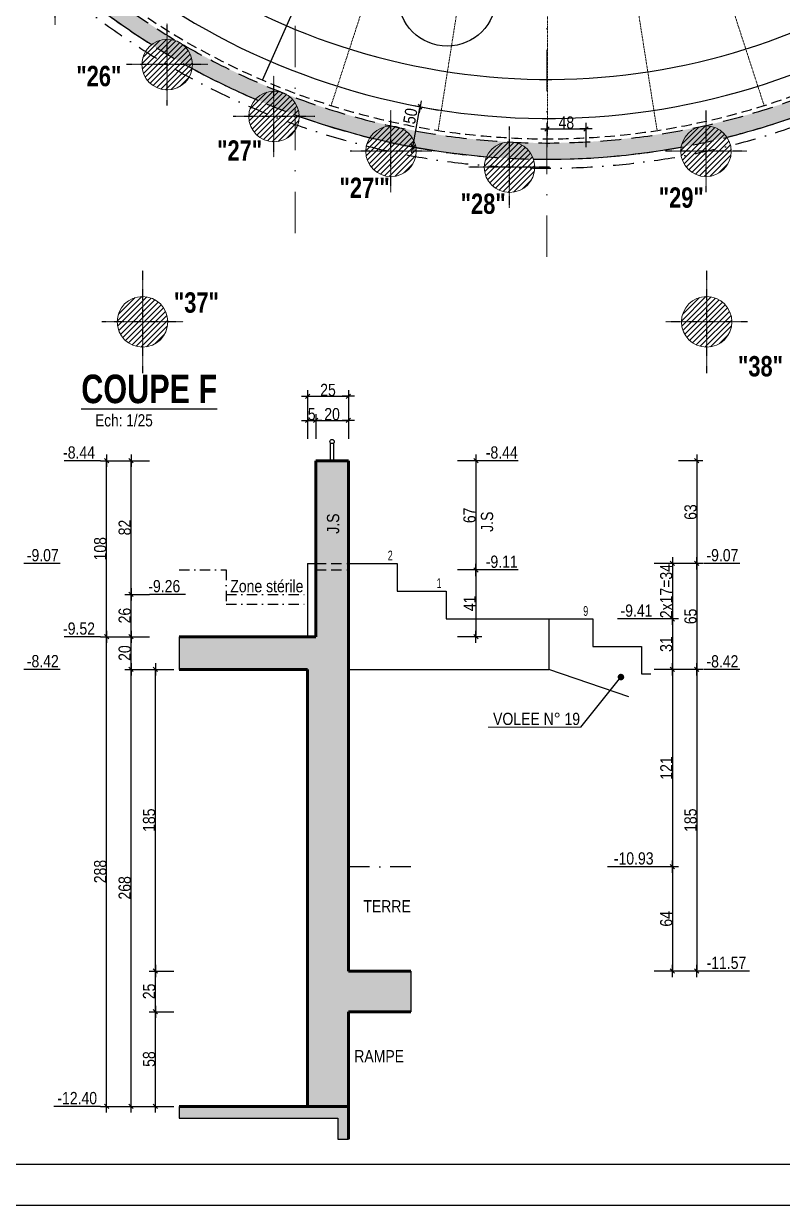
# Model space of a CAD drawing. Header units: millimetres. Extents: x 0 to 22237, y -21919 to -17719.
# Drawn here: x 15005 to 15936, y -21919 to -20469 of the extents above; entities that cross this region are included whole.
import ezdxf
from ezdxf.enums import TextEntityAlignment as Align

# ---------------------------------------------------------------- set-up
doc = ezdxf.new("R2010")
doc.units = ezdxf.units.MM
doc.linetypes.add('CACHEX2', pattern=[19.05, 12.7, -6.35])
doc.linetypes.add('TIRETPTX2', pattern=[50.8, 25.4, -12.7, 0, -12.7])
for name, color, linetype in [('01-Cad  2', 1, 'Continuous'), ('01_cote_gen', 4, 'Continuous'), ('01_linteaux', 2, 'Continuous'), ('01_murs_sup', 2, 'CACHEX2'), ('01_poch_BN', 9, 'Continuous'), ('01_poch_murs', 253, 'Continuous'), ('01_texte', 230, 'Continuous'), ('AA_COTES', 2, 'Continuous')]:
    doc.layers.add(name, color=color, linetype=linetype)
for name, color, linetype, lineweight in [('01_murs_coup', 5, 'Continuous', 60), ('01_PIEUX', 5, 'Continuous', 60), ('01_tram_axes', 2, 'TIRETPTX2', 9)]:
    doc.layers.add(name, color=color, linetype=linetype, lineweight=lineweight)
doc.styles.add('ARIAL NA', font='ARIALN.TTF')
doc.styles.add('Arial Narrow', font='ARIALN.TTF')
doc.styles.add('impact', font='impact.ttf')
doc.styles.add('MATTE_TXT', font='arial.ttf')
doc.styles.add('STYLE2', font='ARIALN.TTF')
doc.dimstyles.new('JB25', dxfattribs={"dimscale": 0.1, "dimtxt": 150, "dimasz": 15, "dimexe": 0.1, "dimexo": 0.1, "dimgap": 0.09, "dimtad": 1, "dimdec": 1, "dimlfac": 0.5, "dimdsep": 46, "dimtxsty": 'STYLE2', "dimblk1": 'BOND_G', "dimblk2": 'BOND_D', "dimsah": 1, "dimcen": 1.5, "dimdle": 0.01, "dimse1": 1, "dimse2": 1, "dimclrd": 4, "dimclre": 2, "dimclrt": 6, "dimazin": 2, "dimtfac": 2.333333, "dimtdec": 1, "dimtix": 1, "dimtmove": 2, "dimatfit": 3, "dimldrblk": 'BOND_G', "dimfxl": 1, "dimtolj": 1, "dimtzin": 0, "dimarcsym": 0})
doc.dimstyles.new('JB50', dxfattribs={"dimscale": 0.1, "dimtxt": 150, "dimasz": 15, "dimexe": 0.1, "dimexo": 0.1, "dimgap": 0.09, "dimtad": 1, "dimdec": 1, "dimdsep": 46, "dimtxsty": 'STYLE2', "dimblk1": 'BOND_G', "dimblk2": 'BOND_D', "dimsah": 1, "dimcen": 1.5, "dimdle": 0.01, "dimse1": 1, "dimse2": 1, "dimclrd": 4, "dimclre": 2, "dimclrt": 6, "dimazin": 2, "dimtfac": 2.333333, "dimtdec": 1, "dimtix": 1, "dimtmove": 2, "dimatfit": 3, "dimldrblk": 'BOND_G', "dimfxl": 1, "dimtolj": 1, "dimtzin": 0, "dimarcsym": 0})

# ---------------------------------------------------------------- blocks, each defined once
blk = doc.blocks.new('BOND_G')
at = {"layer": 'AA_COTES', "color": 0}
for p, q in [((0, -5), (0, 15)), ((5, 0), (-5, 0)), ((1.77, 1.77), (-1.77, -1.77))]:
    blk.add_line(p, q, dxfattribs=at)
blk = doc.blocks.new('BOND_D')
at = {"layer": 'AA_COTES', "color": 0}
for p, q in [((5, 0), (-5, 0)), ((-1.77, -1.77), (1.77, 1.77)), ((0, 5), (0, -15))]:
    blk.add_line(p, q, dxfattribs=at)
blk = doc.blocks.new('*D1934')
at = {"layer": '01_cote_gen', "color": 4, "lineweight": -2, "ltscale": 3, "transparency": 16777216}
blk.add_line((15483.1, -20619), (15491.5, -20572.8), dxfattribs=at)
at = {"layer": 'Defpoints', "color": 0, "ltscale": 3, "transparency": 16777216}
for p in [(15491.7, -20571.3), (15494.5, -20571.8), (15485.6, -20621)]:
    blk.add_point(p, dxfattribs=at)
at = {"layer": '01_cote_gen', "color": 4, "lineweight": -2, "ltscale": 3, "transparency": 16777216, "xscale": 1.5, "yscale": 1.5, "zscale": 1.5}
for name, p, rotation in [('BOND_D', (15491.7, -20571.3), 79.7154607917483), ('BOND_G', (15482.8, -20620.5), 259.7154607917483)]:
    blk.add_blockref(name, p, dxfattribs=dict(at, rotation=rotation))
at = {"layer": '01_cote_gen', "color": 6, "ltscale": 3, "transparency": 16777216, "insert": (15479.7, -20582.7), "char_height": 15, "attachment_point": 5, "rotation": 79.7155, "style": 'STYLE2'}
blk.add_mtext('\\A1;50', dxfattribs=at)
blk = doc.blocks.new('*D1940')
at = {"layer": '01_cote_gen', "color": 4, "lineweight": -2, "ltscale": 3, "transparency": 16777216}
blk.add_line((15648.8, -20598.5), (15693.7, -20598.5), dxfattribs=at)
at = {"layer": 'Defpoints', "color": 0, "ltscale": 3, "transparency": 16777216}
for p in [(15647.3, -20593.3), (15695.2, -20586), (15695.2, -20598.5)]:
    blk.add_point(p, dxfattribs=at)
at = {"layer": '01_cote_gen', "color": 4, "lineweight": -2, "ltscale": 3, "transparency": 16777216, "xscale": 1.5, "yscale": 1.5, "zscale": 1.5, "rotation": 180}
blk.add_blockref('BOND_G', (15647.3, -20598.5), dxfattribs=at)
at = {"layer": '01_cote_gen', "color": 4, "lineweight": -2, "ltscale": 3, "transparency": 16777216, "xscale": 1.5, "yscale": 1.5, "zscale": 1.5}
blk.add_blockref('BOND_D', (15695.2, -20598.5), dxfattribs=at)
at = {"layer": '01_cote_gen', "color": 6, "ltscale": 3, "transparency": 16777216, "insert": (15671.2, -20590.8), "char_height": 15, "attachment_point": 5, "style": 'STYLE2'}
blk.add_mtext('\\A1;48', dxfattribs=at)
blk = doc.blocks.new('*D2959')
at = {"layer": '01_cote_gen', "color": 4, "lineweight": -2, "transparency": 16777216}
blk.add_line((15136.8, -21796), (15136.8, -21263), dxfattribs=at)
at = {"layer": 'Defpoints', "color": 0, "transparency": 16777216}
for p in [(15136.8, -21261.5), (15170.2, -21261.5), (15170.2, -21797.5)]:
    blk.add_point(p, dxfattribs=at)
at = {"layer": '01_cote_gen', "color": 4, "lineweight": -2, "transparency": 16777216, "xscale": 1.5, "yscale": 1.5, "zscale": 1.5}
for name, p, rotation in [('BOND_D', (15136.8, -21261.5), 90), ('BOND_G', (15136.8, -21797.5), 270)]:
    blk.add_blockref(name, p, dxfattribs=dict(at, rotation=rotation))
at = {"layer": '01_cote_gen', "color": 6, "transparency": 16777216, "insert": (15129.1, -21529.5), "char_height": 15, "attachment_point": 5, "rotation": 90, "style": 'STYLE2'}
blk.add_mtext('\\A1;268', dxfattribs=at)
blk = doc.blocks.new('*D2960')
at = {"layer": '01_cote_gen', "color": 4, "lineweight": -2, "transparency": 16777216}
blk.add_line((15136.8, -21260), (15136.8, -21223), dxfattribs=at)
at = {"layer": 'Defpoints', "color": 0, "transparency": 16777216}
for p in [(15136.8, -21221.5), (15216.7, -21221.5), (15216.7, -21261.5)]:
    blk.add_point(p, dxfattribs=at)
at = {"layer": '01_cote_gen', "color": 4, "lineweight": -2, "transparency": 16777216, "xscale": 1.5, "yscale": 1.5, "zscale": 1.5}
for name, p, rotation in [('BOND_D', (15136.8, -21221.5), 90), ('BOND_G', (15136.8, -21261.5), 270)]:
    blk.add_blockref(name, p, dxfattribs=dict(at, rotation=rotation))
at = {"layer": '01_cote_gen', "color": 6, "transparency": 16777216, "insert": (15129.1, -21241.5), "char_height": 15, "attachment_point": 5, "rotation": 90, "style": 'STYLE2'}
blk.add_mtext('\\A1;20', dxfattribs=at)
blk = doc.blocks.new('*D2961')
at = {"layer": '01_cote_gen', "color": 4, "lineweight": -2, "transparency": 16777216}
blk.add_line((15106.7, -21796), (15106.7, -21223), dxfattribs=at)
at = {"layer": 'Defpoints', "color": 0, "transparency": 16777216}
for p in [(15106.7, -21221.5), (15159.3, -21221.5), (15159.3, -21797.5)]:
    blk.add_point(p, dxfattribs=at)
at = {"layer": '01_cote_gen', "color": 4, "lineweight": -2, "transparency": 16777216, "xscale": 1.5, "yscale": 1.5, "zscale": 1.5}
for name, p, rotation in [('BOND_D', (15106.7, -21221.5), 90), ('BOND_G', (15106.7, -21797.5), 270)]:
    blk.add_blockref(name, p, dxfattribs=dict(at, rotation=rotation))
at = {"layer": '01_cote_gen', "color": 6, "transparency": 16777216, "insert": (15099, -21509.5), "char_height": 15, "attachment_point": 5, "rotation": 90, "style": 'STYLE2'}
blk.add_mtext('\\A1;288', dxfattribs=at)
blk = doc.blocks.new('*D2962')
at = {"layer": '01_cote_gen', "color": 4, "lineweight": -2, "transparency": 16777216}
blk.add_line((15355.1, -20926.5), (15402.1, -20926.5), dxfattribs=at)
at = {"layer": 'Defpoints', "color": 0, "transparency": 16777216}
for p in [(15403.6, -20926.5), (15353.6, -20965.6), (15403.6, -20965.6)]:
    blk.add_point(p, dxfattribs=at)
at = {"layer": '01_cote_gen', "color": 4, "lineweight": -2, "transparency": 16777216, "xscale": 1.5, "yscale": 1.5, "zscale": 1.5, "rotation": 180}
blk.add_blockref('BOND_G', (15353.6, -20926.5), dxfattribs=at)
at = {"layer": '01_cote_gen', "color": 4, "lineweight": -2, "transparency": 16777216, "xscale": 1.5, "yscale": 1.5, "zscale": 1.5}
blk.add_blockref('BOND_D', (15403.6, -20926.5), dxfattribs=at)
at = {"layer": '01_cote_gen', "color": 6, "transparency": 16777216, "insert": (15378.6, -20918.8), "char_height": 15, "attachment_point": 5, "style": 'STYLE2'}
blk.add_mtext('\\A1;25', dxfattribs=at)
blk = doc.blocks.new('*D2969')
at = {"layer": '01_cote_gen', "color": 4, "lineweight": -2, "transparency": 16777216}
blk.add_line((15166.7, -21796), (15166.7, -21683), dxfattribs=at)
at = {"layer": 'Defpoints', "color": 0, "transparency": 16777216}
for p in [(15166.7, -21681.5), (15403.6, -21681.5), (15159.3, -21797.5)]:
    blk.add_point(p, dxfattribs=at)
at = {"layer": '01_cote_gen', "color": 4, "lineweight": -2, "transparency": 16777216, "xscale": 1.5, "yscale": 1.5, "zscale": 1.5}
for name, p, rotation in [('BOND_D', (15166.7, -21681.5), 90), ('BOND_G', (15166.7, -21797.5), 270)]:
    blk.add_blockref(name, p, dxfattribs=dict(at, rotation=rotation))
at = {"layer": '01_cote_gen', "color": 6, "transparency": 16777216, "insert": (15159, -21739.5), "char_height": 15, "attachment_point": 5, "rotation": 90, "style": 'STYLE2'}
blk.add_mtext('\\A1;58', dxfattribs=at)
blk = doc.blocks.new('*D2963')
at = {"layer": '01_cote_gen', "color": 4, "lineweight": -2, "transparency": 16777216}
blk.add_line((15166.7, -21630), (15166.7, -21263), dxfattribs=at)
at = {"layer": 'Defpoints', "color": 0, "transparency": 16777216}
for p in [(15159.3, -21261.5), (15166.7, -21261.5), (15189.2, -21631.5)]:
    blk.add_point(p, dxfattribs=at)
at = {"layer": '01_cote_gen', "color": 4, "lineweight": -2, "transparency": 16777216, "xscale": 1.5, "yscale": 1.5, "zscale": 1.5}
for name, p, rotation in [('BOND_D', (15166.7, -21261.5), 90), ('BOND_G', (15166.7, -21631.5), 270)]:
    blk.add_blockref(name, p, dxfattribs=dict(at, rotation=rotation))
at = {"layer": '01_cote_gen', "color": 6, "transparency": 16777216, "insert": (15159, -21446.5), "char_height": 15, "attachment_point": 5, "rotation": 90, "style": 'STYLE2'}
blk.add_mtext('\\A1;185', dxfattribs=at)
blk = doc.blocks.new('*D2964')
at = {"layer": '01_cote_gen', "color": 4, "lineweight": -2, "transparency": 16777216}
blk.add_line((15166.7, -21680), (15166.7, -21633), dxfattribs=at)
at = {"layer": 'Defpoints', "color": 0, "transparency": 16777216}
for p in [(15166.7, -21631.5), (15189.2, -21631.5), (15189.2, -21681.5)]:
    blk.add_point(p, dxfattribs=at)
at = {"layer": '01_cote_gen', "color": 4, "lineweight": -2, "transparency": 16777216, "xscale": 1.5, "yscale": 1.5, "zscale": 1.5}
for name, p, rotation in [('BOND_D', (15166.7, -21631.5), 90), ('BOND_G', (15166.7, -21681.5), 270)]:
    blk.add_blockref(name, p, dxfattribs=dict(at, rotation=rotation))
at = {"layer": '01_cote_gen', "color": 6, "transparency": 16777216, "insert": (15159, -21656.5), "char_height": 15, "attachment_point": 5, "rotation": 90, "style": 'STYLE2'}
blk.add_mtext('\\A1;25', dxfattribs=at)
blk = doc.blocks.new('*D2968')
at = {"layer": '01_cote_gen', "color": 4, "lineweight": -2, "transparency": 16777216}
blk.add_line((15136.8, -21220), (15136.8, -21171), dxfattribs=at)
at = {"layer": 'Defpoints', "color": 0, "transparency": 16777216}
for p in [(15136.8, -21169.5), (15327.5, -21169.5), (15327.5, -21221.5)]:
    blk.add_point(p, dxfattribs=at)
at = {"layer": '01_cote_gen', "color": 4, "lineweight": -2, "transparency": 16777216, "xscale": 1.5, "yscale": 1.5, "zscale": 1.5}
for name, p, rotation in [('BOND_D', (15136.8, -21169.5), 90), ('BOND_G', (15136.8, -21221.5), 270)]:
    blk.add_blockref(name, p, dxfattribs=dict(at, rotation=rotation))
at = {"layer": '01_cote_gen', "color": 6, "transparency": 16777216, "insert": (15129.1, -21195.5), "char_height": 15, "attachment_point": 5, "rotation": 90, "style": 'STYLE2'}
blk.add_mtext('\\A1;26', dxfattribs=at)
blk = doc.blocks.new('*D2965')
at = {"layer": '01_cote_gen', "color": 4, "lineweight": -2, "transparency": 16777216}
blk.add_line((15801.5, -21133), (15801.5, -21198), dxfattribs=at)
at = {"layer": 'Defpoints', "color": 0, "transparency": 16777216}
for p in [(15462.6, -21131.5), (15567.3, -21199.5), (15801.5, -21199.5)]:
    blk.add_point(p, dxfattribs=at)
at = {"layer": '01_cote_gen', "color": 4, "lineweight": -2, "transparency": 16777216, "xscale": 1.5, "yscale": 1.5, "zscale": 1.5}
for name, p, rotation in [('BOND_G', (15801.5, -21131.5), 90), ('BOND_D', (15801.5, -21199.5), 270)]:
    blk.add_blockref(name, p, dxfattribs=dict(at, rotation=rotation))
at = {"layer": '01_cote_gen', "color": 6, "transparency": 16777216, "insert": (15793.9, -21165.5), "char_height": 15, "attachment_point": 5, "rotation": 90, "style": 'STYLE2'}
blk.add_mtext('\\A1;2x17=34', dxfattribs=at)
blk = doc.blocks.new('*D2966')
at = {"layer": '01_cote_gen', "color": 4, "lineweight": -2, "transparency": 16777216}
blk.add_line((15801.5, -21201), (15801.5, -21260), dxfattribs=at)
at = {"layer": 'Defpoints', "color": 0, "transparency": 16777216}
for p in [(15779, -21199.5), (15612.6, -21261.5), (15801.5, -21261.5)]:
    blk.add_point(p, dxfattribs=at)
at = {"layer": '01_cote_gen', "color": 4, "lineweight": -2, "transparency": 16777216, "xscale": 1.5, "yscale": 1.5, "zscale": 1.5}
for name, p, rotation in [('BOND_G', (15801.5, -21199.5), 90), ('BOND_D', (15801.5, -21261.5), 270)]:
    blk.add_blockref(name, p, dxfattribs=dict(at, rotation=rotation))
at = {"layer": '01_cote_gen', "color": 6, "transparency": 16777216, "insert": (15793.9, -21230.5), "char_height": 15, "attachment_point": 5, "rotation": 90, "style": 'STYLE2'}
blk.add_mtext('\\A1;31', dxfattribs=at)
blk = doc.blocks.new('*D2967')
at = {"layer": '01_cote_gen', "color": 4, "lineweight": -2, "transparency": 16777216}
blk.add_line((15831.3, -21133), (15831.3, -21260), dxfattribs=at)
at = {"layer": 'Defpoints', "color": 0, "transparency": 16777216}
for p in [(15809, -21131.5), (15809, -21261.5), (15831.3, -21261.5)]:
    blk.add_point(p, dxfattribs=at)
at = {"layer": '01_cote_gen', "color": 4, "lineweight": -2, "transparency": 16777216, "xscale": 1.5, "yscale": 1.5, "zscale": 1.5}
for name, p, rotation in [('BOND_G', (15831.3, -21131.5), 90), ('BOND_D', (15831.3, -21261.5), 270)]:
    blk.add_blockref(name, p, dxfattribs=dict(at, rotation=rotation))
at = {"layer": '01_cote_gen', "color": 6, "transparency": 16777216, "insert": (15823.7, -21196.5), "char_height": 15, "attachment_point": 5, "rotation": 90, "style": 'STYLE2'}
blk.add_mtext('\\A1;65', dxfattribs=at)
blk = doc.blocks.new('*D2970')
at = {"layer": '01_cote_gen', "color": 4, "lineweight": -2, "transparency": 16777216}
blk.add_line((15801.5, -21263), (15801.5, -21502), dxfattribs=at)
at = {"layer": 'Defpoints', "color": 0, "transparency": 16777216}
for p in [(15510.7, -21261.5), (15462.6, -21503.5), (15801.5, -21503.5)]:
    blk.add_point(p, dxfattribs=at)
at = {"layer": '01_cote_gen', "color": 4, "lineweight": -2, "transparency": 16777216, "xscale": 1.5, "yscale": 1.5, "zscale": 1.5}
for name, p, rotation in [('BOND_G', (15801.5, -21261.5), 90), ('BOND_D', (15801.5, -21503.5), 270)]:
    blk.add_blockref(name, p, dxfattribs=dict(at, rotation=rotation))
at = {"layer": '01_cote_gen', "color": 6, "transparency": 16777216, "insert": (15794, -21382.5), "char_height": 15, "attachment_point": 5, "rotation": 90, "style": 'STYLE2'}
blk.add_mtext('\\A1;121', dxfattribs=at)
blk = doc.blocks.new('*D2971')
at = {"layer": '01_cote_gen', "color": 4, "lineweight": -2, "transparency": 16777216}
blk.add_line((15801.5, -21505), (15801.5, -21630), dxfattribs=at)
at = {"layer": 'Defpoints', "color": 0, "transparency": 16777216}
for p in [(15456.6, -21503.5), (15456.6, -21631.5), (15801.5, -21631.5)]:
    blk.add_point(p, dxfattribs=at)
at = {"layer": '01_cote_gen', "color": 4, "lineweight": -2, "transparency": 16777216, "xscale": 1.5, "yscale": 1.5, "zscale": 1.5}
for name, p, rotation in [('BOND_G', (15801.5, -21503.5), 90), ('BOND_D', (15801.5, -21631.5), 270)]:
    blk.add_blockref(name, p, dxfattribs=dict(at, rotation=rotation))
at = {"layer": '01_cote_gen', "color": 6, "transparency": 16777216, "insert": (15793.9, -21567.5), "char_height": 15, "attachment_point": 5, "rotation": 90, "style": 'STYLE2'}
blk.add_mtext('\\A1;64', dxfattribs=at)
blk = doc.blocks.new('*D2972')
at = {"layer": '01_cote_gen', "color": 4, "lineweight": -2, "transparency": 16777216}
blk.add_line((15831.3, -21263), (15831.3, -21630), dxfattribs=at)
at = {"layer": 'Defpoints', "color": 0, "transparency": 16777216}
for p in [(15809, -21261.5), (15809, -21631.5), (15831.3, -21631.5)]:
    blk.add_point(p, dxfattribs=at)
at = {"layer": '01_cote_gen', "color": 4, "lineweight": -2, "transparency": 16777216, "xscale": 1.5, "yscale": 1.5, "zscale": 1.5}
for name, p, rotation in [('BOND_G', (15831.3, -21261.5), 90), ('BOND_D', (15831.3, -21631.5), 270)]:
    blk.add_blockref(name, p, dxfattribs=dict(at, rotation=rotation))
at = {"layer": '01_cote_gen', "color": 6, "transparency": 16777216, "insert": (15823.7, -21446.5), "char_height": 15, "attachment_point": 5, "rotation": 90, "style": 'STYLE2'}
blk.add_mtext('\\A1;185', dxfattribs=at)
blk = doc.blocks.new('*D2973')
at = {"layer": '01_cote_gen', "color": 4, "lineweight": -2, "transparency": 16777216}
blk.add_line((15355.1, -20956.1), (15362.1, -20956.1), dxfattribs=at)
at = {"layer": 'Defpoints', "color": 0, "transparency": 16777216}
for p in [(15363.6, -20956.1), (15353.6, -20978.6), (15363.6, -20978.6)]:
    blk.add_point(p, dxfattribs=at)
at = {"layer": '01_cote_gen', "color": 4, "lineweight": -2, "transparency": 16777216, "xscale": 1.5, "yscale": 1.5, "zscale": 1.5, "rotation": 180}
blk.add_blockref('BOND_G', (15353.6, -20956.1), dxfattribs=at)
at = {"layer": '01_cote_gen', "color": 4, "lineweight": -2, "transparency": 16777216, "xscale": 1.5, "yscale": 1.5, "zscale": 1.5}
blk.add_blockref('BOND_D', (15363.6, -20956.1), dxfattribs=at)
at = {"layer": '01_cote_gen', "color": 6, "transparency": 16777216, "insert": (15358.6, -20948.5), "char_height": 15, "attachment_point": 5, "style": 'STYLE2'}
blk.add_mtext('\\A1;5', dxfattribs=at)
blk = doc.blocks.new('*D2974')
at = {"layer": '01_cote_gen', "color": 4, "lineweight": -2, "transparency": 16777216}
blk.add_line((15365.1, -20956.1), (15402.1, -20956.1), dxfattribs=at)
at = {"layer": 'Defpoints', "color": 0, "transparency": 16777216}
for p in [(15403.6, -20949), (15403.6, -20956.1), (15363.6, -20963.6)]:
    blk.add_point(p, dxfattribs=at)
at = {"layer": '01_cote_gen', "color": 4, "lineweight": -2, "transparency": 16777216, "xscale": 1.5, "yscale": 1.5, "zscale": 1.5, "rotation": 180}
blk.add_blockref('BOND_G', (15363.6, -20956.1), dxfattribs=at)
at = {"layer": '01_cote_gen', "color": 4, "lineweight": -2, "transparency": 16777216, "xscale": 1.5, "yscale": 1.5, "zscale": 1.5}
blk.add_blockref('BOND_D', (15403.6, -20956.1), dxfattribs=at)
at = {"layer": '01_cote_gen', "color": 6, "transparency": 16777216, "insert": (15383.6, -20948.5), "char_height": 15, "attachment_point": 5, "style": 'STYLE2'}
blk.add_mtext('\\A1;20', dxfattribs=at)
blk = doc.blocks.new('*D2975')
at = {"layer": '01_cote_gen', "color": 4, "lineweight": -2, "transparency": 16777216}
blk.add_line((15136.8, -21168), (15136.8, -21007), dxfattribs=at)
at = {"layer": 'Defpoints', "color": 0, "transparency": 16777216}
for p in [(15136.8, -21005.5), (15392.2, -21005.5), (15338.1, -21169.5)]:
    blk.add_point(p, dxfattribs=at)
at = {"layer": '01_cote_gen', "color": 4, "lineweight": -2, "transparency": 16777216, "xscale": 1.5, "yscale": 1.5, "zscale": 1.5}
for name, p, rotation in [('BOND_D', (15136.8, -21005.5), 90), ('BOND_G', (15136.8, -21169.5), 270)]:
    blk.add_blockref(name, p, dxfattribs=dict(at, rotation=rotation))
at = {"layer": '01_cote_gen', "color": 6, "transparency": 16777216, "insert": (15129.1, -21087.5), "char_height": 15, "attachment_point": 5, "rotation": 90, "style": 'STYLE2'}
blk.add_mtext('\\A1;82', dxfattribs=at)
blk = doc.blocks.new('*D2976')
at = {"layer": '01_cote_gen', "color": 4, "lineweight": -2, "transparency": 16777216}
blk.add_line((15106.7, -21220), (15106.7, -21007), dxfattribs=at)
at = {"layer": 'Defpoints', "color": 0, "transparency": 16777216}
for p in [(15106.7, -21005.5), (15383.6, -21005.5), (15363.6, -21221.5)]:
    blk.add_point(p, dxfattribs=at)
at = {"layer": '01_cote_gen', "color": 4, "lineweight": -2, "transparency": 16777216, "xscale": 1.5, "yscale": 1.5, "zscale": 1.5}
for name, p, rotation in [('BOND_D', (15106.7, -21005.5), 90), ('BOND_G', (15106.7, -21221.5), 270)]:
    blk.add_blockref(name, p, dxfattribs=dict(at, rotation=rotation))
at = {"layer": '01_cote_gen', "color": 6, "transparency": 16777216, "insert": (15099, -21113.5), "char_height": 15, "attachment_point": 5, "rotation": 90, "style": 'STYLE2'}
blk.add_mtext('\\A1;108', dxfattribs=at)
blk = doc.blocks.new('*D3228')
at = {"layer": '01_cote_gen', "color": 4, "lineweight": -2, "ltscale": 0.5, "transparency": 16777216}
blk.add_line((15831.3, -21007), (15831.3, -21130), dxfattribs=at)
at = {"layer": 'Defpoints', "color": 0, "ltscale": 0.5, "transparency": 16777216}
for p in [(15403.6, -21005.5), (15403.6, -21131.5), (15831.3, -21131.5)]:
    blk.add_point(p, dxfattribs=at)
at = {"layer": '01_cote_gen', "color": 4, "lineweight": -2, "ltscale": 0.5, "transparency": 16777216, "xscale": 1.5, "yscale": 1.5, "zscale": 1.5}
for name, p, rotation in [('BOND_G', (15831.3, -21005.5), 90), ('BOND_D', (15831.3, -21131.5), 270)]:
    blk.add_blockref(name, p, dxfattribs=dict(at, rotation=rotation))
at = {"layer": '01_cote_gen', "color": 6, "ltscale": 0.5, "transparency": 16777216, "insert": (15823.7, -21068.5), "char_height": 15, "attachment_point": 5, "rotation": 90, "style": 'STYLE2'}
blk.add_mtext('\\A1;63', dxfattribs=at)
blk = doc.blocks.new('*D3327')
at = {"layer": '01_cote_gen', "color": 4, "lineweight": -2, "ltscale": 0.1, "transparency": 16777216}
blk.add_line((15560.1, -21007), (15560.1, -21138), dxfattribs=at)
at = {"layer": 'Defpoints', "color": 0, "ltscale": 0.1, "transparency": 16777216}
for p in [(15403.6, -21005.5), (15383.6, -21139.5), (15560.1, -21139.5)]:
    blk.add_point(p, dxfattribs=at)
at = {"layer": '01_cote_gen', "color": 4, "lineweight": -2, "ltscale": 0.1, "transparency": 16777216, "xscale": 1.5, "yscale": 1.5, "zscale": 1.5}
for name, p, rotation in [('BOND_G', (15560.1, -21005.5), 90), ('BOND_D', (15560.1, -21139.5), 270)]:
    blk.add_blockref(name, p, dxfattribs=dict(at, rotation=rotation))
at = {"layer": '01_cote_gen', "color": 6, "ltscale": 0.1, "transparency": 16777216, "insert": (15552.4, -21072.5), "char_height": 15, "attachment_point": 5, "rotation": 90, "style": 'STYLE2'}
blk.add_mtext('\\A1;67', dxfattribs=at)
blk = doc.blocks.new('*D3328')
at = {"layer": '01_cote_gen', "color": 4, "lineweight": -2, "ltscale": 0.1, "transparency": 16777216}
blk.add_line((15560.1, -21141), (15560.1, -21220), dxfattribs=at)
at = {"layer": 'Defpoints', "color": 0, "ltscale": 0.1, "transparency": 16777216}
for p in [(15537.6, -21139.5), (15302.8, -21221.5), (15560.1, -21221.5)]:
    blk.add_point(p, dxfattribs=at)
at = {"layer": '01_cote_gen', "color": 4, "lineweight": -2, "ltscale": 0.1, "transparency": 16777216, "xscale": 1.5, "yscale": 1.5, "zscale": 1.5}
for name, p, rotation in [('BOND_G', (15560.1, -21139.5), 90), ('BOND_D', (15560.1, -21221.5), 270)]:
    blk.add_blockref(name, p, dxfattribs=dict(at, rotation=rotation))
at = {"layer": '01_cote_gen', "color": 6, "ltscale": 0.1, "transparency": 16777216, "insert": (15552.5, -21180.5), "char_height": 15, "attachment_point": 5, "rotation": 90, "style": 'STYLE2'}
blk.add_mtext('\\A1;41', dxfattribs=at)

msp = doc.modelspace()

# ---------------------------------------------------------------- hatches: boundary and pattern name
at = {"layer": '01_murs_sup'}
h = msp.add_hatch(dxfattribs=at)
h.set_pattern_fill('DASH', color=256, scale=2.5, angle=135)
h.set_pattern_definition([(135, (-53.299, 4582.9386), (-11.2253202, 9e-16), [7.9375, -7.9375])])
h.paths.add_polyline_path([(16702.22, -17921.97), (16121.62, -17921.97, 0.3086562), (14990.88, -18752.71), (14784.2, -19435.8, 0.8815934), (16413.22, -20219.3), (16413.22, -20305), (16517.22, -20305), (16517.22, -20174.96), (17705.22, -20174.96), (17705.22, -19646.96), (17685.22, -19646.96), (17685.22, -20149.96), (17128.22, -20149.96), (17128.22, -19646.96), (17108.22, -19646.96), (17108.22, -20149.96), (16517.22, -20149.96), (16517.22, -19646.98), (16497.22, -19646.98), (16497.22, -20149.96), (16413.22, -20149.96), (16413.22, -20181.42, -0.8977307), (14803.26, -19441.87), (15009.9, -18758.93, -0.3084793), (16121.97, -17941.97), (16702.22, -17941.97)])
h.paths.add_polyline_path([(16497.22, -20175), (16497.22, -20285), (16433.22, -20285), (16433.22, -20175)], flags=16)
at = {"layer": '01_poch_BN', "ltscale": 0.1}
h = msp.add_hatch(color=256, dxfattribs=at)
h.dxf.hatch_style = 1
h.paths.add_polyline_path([(15403.58, -21005.5), (15363.58, -21005.5), (15363.58, -21221.5), (15195.91, -21221.5), (15195.91, -21261.5), (15353.58, -21261.5), (15353.58, -21797.5), (15403.58, -21797.5), (15403.58, -21681.5), (15480.28, -21681.5), (15480.28, -21631.5), (15403.58, -21631.5)])
h.paths.add_polyline_path([(15403.58, -21797.5), (15195.91, -21797.5), (15195.91, -21811.97), (15390.55, -21811.97), (15390.55, -21837.94), (15403.58, -21837.94)])
at = {"layer": '01_poch_murs'}
h = msp.add_hatch(dxfattribs=at)
h.set_pattern_fill('ANSI31', color=256, scale=1.5)
h.set_pattern_definition([(45, (-3027.5216, -11816.316), (-3.367596, 3.367596), [])])
h.paths.add_polyline_path([(15181.17, -20488.58, 0.4142136), (15150.17, -20519.58), (15181.17, -20519.58)])
h.paths.add_polyline_path([(15181.17, -20519.58), (15150.17, -20519.58, 0.4142136), (15181.17, -20550.58)])
h.paths.add_polyline_path([(15181.17, -20488.58), (15181.17, -20519.58), (15212.17, -20519.58, 0.4142136)])
h.paths.add_polyline_path([(15212.17, -20519.58), (15181.17, -20519.58), (15181.17, -20550.58, 0.4142136)])
h = msp.add_hatch(dxfattribs=at)
h.set_pattern_fill('ANSI31', color=256, scale=1.5)
h.set_pattern_definition([(45, (-2896.3906, -11879.9896), (-3.367596, 3.367596), [])])
h.paths.add_polyline_path([(15312.3, -20552.26, 0.4142136), (15281.3, -20583.26), (15312.3, -20583.26)])
h.paths.add_polyline_path([(15312.3, -20583.26), (15281.3, -20583.26, 0.4142136), (15312.3, -20614.26)])
h.paths.add_polyline_path([(15312.3, -20552.26), (15312.3, -20583.26), (15343.3, -20583.26, 0.4142136)])
h.paths.add_polyline_path([(15343.3, -20583.26), (15312.3, -20583.26), (15312.3, -20614.26, 0.4142136)])
h = msp.add_hatch(dxfattribs=at)
h.set_pattern_fill('ANSI31', color=256, scale=1.5)
h.set_pattern_definition([(45, (-2752.7588, -11922.7166), (-3.367596, 3.367596), [])])
h.paths.add_polyline_path([(15455.93, -20594.98, 0.4142136), (15424.93, -20625.98), (15455.93, -20625.98)])
h.paths.add_polyline_path([(15455.93, -20625.98), (15424.93, -20625.98, 0.4142136), (15455.93, -20656.98)])
h.paths.add_polyline_path([(15455.93, -20594.98), (15455.93, -20625.98), (15486.93, -20625.98, 0.4142136)])
h.paths.add_polyline_path([(15486.93, -20625.98), (15455.93, -20625.98), (15455.93, -20656.98, 0.4142136)])
h = msp.add_hatch(dxfattribs=at)
h.set_pattern_fill('ANSI31', color=256, scale=1.5)
h.set_pattern_definition([(45, (-2365.995, -11922.6084), (-3.367596, 3.367596), [])])
h.paths.add_polyline_path([(15842.7, -20594.88, 0.4142136), (15811.7, -20625.88), (15842.7, -20625.88)])
h.paths.add_polyline_path([(15842.7, -20625.88), (15811.7, -20625.88, 0.4142136), (15842.7, -20656.88)])
h.paths.add_polyline_path([(15842.7, -20594.88), (15842.7, -20625.88), (15873.7, -20625.88, 0.4142136)])
h.paths.add_polyline_path([(15873.7, -20625.88), (15842.7, -20625.88), (15842.7, -20656.88, 0.4142136)])
h = msp.add_hatch(dxfattribs=at)
h.set_pattern_fill('ANSI31', color=256, scale=1.5)
h.set_pattern_definition([(45, (-2607.191, -11942.172), (-3.367596, 3.367596), [])])
h.paths.add_polyline_path([(15601.5, -20614.44, 0.4142136), (15570.5, -20645.44), (15601.5, -20645.44)])
h.paths.add_polyline_path([(15601.5, -20645.44), (15570.5, -20645.44, 0.4142136), (15601.5, -20676.44)])
h.paths.add_polyline_path([(15601.5, -20614.44), (15601.5, -20645.44), (15632.5, -20645.44, 0.4142136)])
h.paths.add_polyline_path([(15632.5, -20645.44), (15601.5, -20645.44), (15601.5, -20676.44, 0.4142136)])
h = msp.add_hatch(dxfattribs=at)
h.set_pattern_fill('ANSI31', color=256, scale=1.5)
h.set_pattern_definition([(45, (-3057.8168, -12131.8774), (-3.367596, 3.367596), [])])
h.paths.add_polyline_path([(15150.88, -20804.15, 0.4142136), (15119.88, -20835.15), (15150.88, -20835.15)])
h.paths.add_polyline_path([(15150.88, -20835.15), (15119.88, -20835.15, 0.4142136), (15150.88, -20866.15)])
h.paths.add_polyline_path([(15150.88, -20804.15), (15150.88, -20835.15), (15181.88, -20835.15, 0.4142136)])
h.paths.add_polyline_path([(15181.88, -20835.15), (15150.88, -20835.15), (15150.88, -20866.15, 0.4142136)])
h = msp.add_hatch(dxfattribs=at)
h.set_pattern_fill('ANSI31', color=256, scale=1.5)
h.set_pattern_definition([(45, (-2365.2945, -12131.8774), (-3.367596, 3.367596), [])])
h.paths.add_polyline_path([(15843.4, -20804.15, 0.4142136), (15812.4, -20835.15), (15843.4, -20835.15)])
h.paths.add_polyline_path([(15843.4, -20835.15), (15812.4, -20835.15, 0.4142136), (15843.4, -20866.15)])
h.paths.add_polyline_path([(15843.4, -20804.15), (15843.4, -20835.15), (15874.4, -20835.15, 0.4142136)])
h.paths.add_polyline_path([(15874.4, -20835.15), (15843.4, -20835.15), (15843.4, -20866.15, 0.4142136)])

# ---------------------------------------------------------------- linework, layer by layer
at = {"layer": '01-Cad  2'}
for p, q in [((21640.16, -21868.97), (12600.16, -21868.97)), ((21690.16, -21918.97), (12600.16, -21918.97))]:
    msp.add_line(p, q, dxfattribs=at)
at = {"layer": '01_linteaux', "linetype": 'TIRETPTX2', "ltscale": 0.01}
for p, q in [((15043.83, -20470.91), (15043.83, -20370.91)), ((15181.17, -20569.58), (15181.17, -20469.58)), ((15231.17, -20519.58), (15131.17, -20519.58)), ((15312.3, -20633.26), (15312.3, -20533.26)), ((15362.3, -20583.26), (15262.3, -20583.26)), ((15455.93, -20675.98), (15455.93, -20575.98)), ((15842.7, -20675.88), (15842.7, -20575.88)), ((15601.5, -20695.44), (15601.5, -20595.44)), ((15505.93, -20625.98), (15405.93, -20625.98)), ((15892.7, -20625.88), (15792.7, -20625.88)), ((15651.5, -20645.44), (15551.5, -20645.44)), ((15150.88, -20771.99), (15150.88, -20898.3)), ((15843.4, -20771.99), (15843.4, -20898.3)), ((15200.88, -20835.15), (15100.88, -20835.15)), ((15893.4, -20835.15), (15793.4, -20835.15))]:
    msp.add_line(p, q, dxfattribs=at)
at = {"layer": '01_linteaux'}
for p, q in [((15381.58, -21005.5), (15381.58, -20983.73)), ((15385.58, -21005.5), (15385.58, -20983.73)), ((15353.58, -21131.5), (15363.58, -21131.5)), ((15353.58, -21131.5), (15353.58, -21221.5)), ((15403.58, -21131.5), (15463.58, -21131.5)), ((15463.58, -21131.5), (15463.58, -21165.5)), ((15463.58, -21165.5), (15523.58, -21165.5)), ((15523.58, -21165.5), (15523.58, -21199.5)), ((15523.58, -21199.5), (15703.58, -21199.5)), ((15649.58, -21199.5), (15649.58, -21261.5)), ((15703.58, -21199.5), (15703.58, -21233.3)), ((15703.58, -21233.3), (15763.58, -21233.3)), ((15763.58, -21233.3), (15763.58, -21267.1)), ((15403.58, -21261.5), (15649.58, -21261.5)), ((15747.88, -21294.98), (15649.58, -21261.61)), ((15763.58, -21267.1), (15774.82, -21267.1))]:
    msp.add_line(p, q, dxfattribs=at)
at = {"layer": '01_linteaux', "linetype": 'CACHEX2'}
for p, q in [((15363.58, -21131.5), (15403.58, -21131.5)), ((15363.58, -21139.5), (15403.58, -21139.5))]:
    msp.add_line(p, q, dxfattribs=at)
at = {"layer": '01_linteaux', "linetype": 'TIRETPTX2', "ltscale": 0.5}
for p, q in [((15195.91, -21139.5), (15253.58, -21139.5)), ((15253.58, -21139.5), (15253.58, -21181.5)), ((15253.58, -21169.5), (15353.58, -21169.5)), ((15253.58, -21181.5), (15353.58, -21181.5))]:
    msp.add_line(p, q, dxfattribs=at)
at = {"layer": '01_linteaux', "linetype": 'TIRETPTX2'}
msp.add_line((15480.28, -21503.5), (15403.58, -21503.5), dxfattribs=at)
at = {"layer": '01_linteaux'}
msp.add_circle((15383.58, -20981.96), 2.59, dxfattribs=at)
at = {"layer": '01_linteaux', "linetype": 'TIRETPTX2'}
msp.add_arc((15648.21, -19724.62), 922, 186.43891, 325.96034, dxfattribs=at)
at = {"layer": '01_linteaux'}
for radius, start, end in [(861, 190.90223, 330.39894), (911, 230.85374, 237.75402), (911, 241.378, 246.82221), (911, 250.44619, 265.28443), (911, 283.98977, 290.65386), (911, 268.90841, 280.36579)]:
    msp.add_arc((15648.21, -19724.62), radius, start, end, dxfattribs=at)
at = {"layer": '01_linteaux', "linetype": 'CACHEX2'}
msp.add_arc((15648.21, -19724.62), 886, 190.7667, 329.57809, dxfattribs=at)
at = {"layer": '01_murs_coup'}
for p, q in [((15363.58, -21005.5), (15403.58, -21005.5)), ((15363.58, -21005.5), (15363.58, -21221.5)), ((15403.58, -21005.5), (15403.58, -21631.5)), ((15195.91, -21221.5), (15363.58, -21221.5)), ((15195.91, -21261.5), (15353.58, -21261.5)), ((15353.58, -21261.5), (15353.58, -21797.5)), ((15480.28, -21631.5), (15403.58, -21631.5)), ((15480.28, -21681.5), (15403.58, -21681.5)), ((15403.58, -21681.5), (15403.58, -21837.94)), ((15195.91, -21797.5), (15403.58, -21797.5))]:
    msp.add_line(p, q, dxfattribs=at)
at = {"layer": '01_murs_sup', "ltscale": 2}
for radius, start, end in [(911.01, 161.51576, 327.11251), (891.01, 161.49731, 329.1585)]:
    msp.add_arc((15648.21, -19724.63), radius, start, end, dxfattribs=at)
at = {"layer": '01_PIEUX', "linetype": 'Continuous', "lineweight": 5}
for centre in [(15181.17, -20519.58), (15312.3, -20583.26), (15455.93, -20625.98), (15842.7, -20625.88), (15601.5, -20645.44), (15150.88, -20835.15), (15843.4, -20835.15)]:
    msp.add_circle(centre, 31, dxfattribs=at)
at = {"layer": '01_poch_BN'}
for p, q in [((15195.91, -21221.5), (15195.91, -21261.5)), ((15480.28, -21631.5), (15480.28, -21681.5)), ((15195.91, -21797.5), (15195.91, -21811.97)), ((15195.91, -21811.97), (15390.55, -21811.97)), ((15390.55, -21811.97), (15390.55, -21837.94)), ((15390.55, -21837.94), (15403.58, -21837.94))]:
    msp.add_line(p, q, dxfattribs=at)
at = {"layer": '01_poch_murs', "linetype": 'CACHEX2', "lineweight": 5, "ltscale": 0.1}
for p, q in [((15549.32, -20056.15), (15382.27, -20570.26)), ((15747.09, -20056.15), (15914.14, -20570.26)), ((15598.15, -20067.87), (15513.73, -20600.85)), ((15648.21, -20071.81), (15648.21, -20606.65)), ((15698.26, -20067.87), (15782.68, -20600.85))]:
    msp.add_line(p, q, dxfattribs=at)
at = {"layer": '01_poch_murs'}
msp.add_line((15195.91, -21221.5), (15195.91, -21261.5), dxfattribs=at)
at = {"layer": '01_texte'}
for p, q in [((15298.21, -20538.56), (15648.21, -19751.81)), ((15099.2, -21005.5), (15054.62, -21005.5)), ((15612.14, -21005.5), (15567.56, -21005.5)), ((15049.93, -21131.5), (15005.35, -21131.5)), ((15884.29, -21131.5), (15839.71, -21131.5)), ((15612.14, -21139.5), (15567.56, -21139.5)), ((15203.85, -21169.5), (15159.27, -21169.5)), ((15778.77, -21199.5), (15734.19, -21199.5)), ((15099.2, -21221.5), (15054.62, -21221.5)), ((15049.93, -21261.5), (15005.35, -21261.5)), ((15884.29, -21261.5), (15839.71, -21261.5)), ((15688.86, -21332.31), (15738.24, -21270.88)), ((15779.03, -21503.5), (15721.74, -21503.5)), ((15896.13, -21631.5), (15838.85, -21631.5)), ((15099.2, -21797.5), (15041.92, -21797.5))]:
    msp.add_line(p, q, dxfattribs=at)
at = {"layer": '01_texte', "lineweight": 0}
msp.add_line((15575.11, -21332.31), (15688.86, -21332.31), dxfattribs=at)
at = {"layer": '01_texte', "const_width": 4}
msp.add_lwpolyline([(15736.24, -21270.88, 1), (15740.24, -21270.88, 1)], format="xyb", close=True, dxfattribs=at)
at = {"layer": '01_texte'}
msp.add_circle((15524.9, -20436.98), 60, dxfattribs=at)
msp.add_arc((15648.21, -19724.62), 813.09, 191.17929, 327.85467, dxfattribs=at)
at = {"layer": '01_tram_axes', "color": 253, "ltscale": 2}
for p, q in [((15338.19, -20726.3), (15338.19, -17857.1)), ((15647.25, -17857.1), (15647.25, -20761.55))]:
    msp.add_line(p, q, dxfattribs=at)

# ---------------------------------------------------------------- texts
at = {"layer": '01_texte', "style": 'impact'}
for s, p in [('"26"', (15097.26, -20553.6)), ('"27"', (15270.12, -20645.01)), ('"27\'"', (15423.54, -20690.71)), ('"29"', (15812.29, -20702.73)), ('"28"', (15569.11, -20710.17)), ('"37"', (15217.01, -20831.39)), ('"38"', (15909.54, -20909.61))]:
    msp.add_text(s, height=25, rotation=0, dxfattribs=at).set_placement(p, align=Align.BOTTOM_CENTER)
msp.add_text('%%UCOUPE F', height=35, dxfattribs=at).set_placement((15159.15, -20945.4), align=Align.BOTTOM_CENTER)
at = {"layer": '01_texte', "style": 'MATTE_TXT', "width": 0.8}
msp.add_text('Ech: 1/25', height=15, dxfattribs=at).set_placement((15128.11, -20967.96), align=Align.BOTTOM_CENTER)
at = {"layer": '01_texte', "style": 'ARIAL NA'}
for s, p in [('-8.44', (15053.38, -21002.88)), ('-8.44', (15572.33, -21002.88)), ('-9.07', (15008.88, -21128.88)), ('-9.07', (15843.24, -21128.88)), ('-9.11', (15572.33, -21136.88)), ('-9.26', (15158.03, -21166.88)), ('Zone stérile', (15258.64, -21166.88)), ('-9.41', (15737.72, -21196.88)), ('-9.52', (15053.38, -21218.88)), ('-8.42', (15008.88, -21258.88)), ('-8.42', (15843.24, -21259.12)), ('-10.93', (15729.54, -21500.88)), ('TERRE', (15422, -21559.56)), ('-11.57', (15843.38, -21628.88)), ('RAMPE', (15410.85, -21743.48)), ('-12.40', (15046.36, -21794.88))]:
    msp.add_text(s, height=15, dxfattribs=at).set_placement(p)
at = {"layer": '01_texte'}
for s, rotation, style, p in [('J.S', 90, 'ARIAL NA', (15392.34, -21095.08)), ('J.S', 90, 'ARIAL NA', (15581.33, -21092.73)), ('VOLEE N° 19', 0, 'Arial Narrow', (15581.27, -21329.69))]:
    msp.add_text(s, height=15, rotation=rotation, dxfattribs=dict(at, style=style)).set_placement(p)
at = {"layer": '01_texte', "style": 'ARIAL NA', "width": 0.8}
for s, p in [('2', (15451.93, -21127.8)), ('1', (15511.93, -21161.8)), ('9', (15691.93, -21195.8))]:
    msp.add_text(s, height=12, dxfattribs=at).set_placement(p)

# ---------------------------------------------------------------- dimensions: what is measured, and where the dimension line sits
at = {"layer": '01_cote_gen', "ltscale": 3}
dim = msp.add_linear_dim(base=(15491.74, -20571.29), p1=(15485.56, -20620.99), p2=(15494.49, -20571.79), angle=79.71546, dimstyle='JB50', dxfattribs=at)
dim.commit()
dim.dimension.update_dxf_attribs({"geometry": '*D1934', "text_midpoint": (15479.73, -20582.68), "dimtype": 161})
dim = msp.add_linear_dim(base=(15695.21, -20598.49), p1=(15647.25, -20593.33), p2=(15695.21, -20586.04), dimstyle='JB50', dxfattribs=at)
dim.commit()
dim.dimension.update_dxf_attribs({"geometry": '*D1940', "text_midpoint": (15671.23, -20590.82)})
at = {"layer": '01_cote_gen'}
for base, p1, p2, picture, middle in [((15403.58, -20926.5), (15353.58, -20965.63), (15403.58, -20965.63), '*D2962', (15378.58, -20918.84)), ((15363.58, -20956.15), (15353.58, -20978.65), (15363.58, -20978.65), '*D2973', (15358.58, -20948.51)), ((15403.58, -20956.15), (15363.58, -20963.65), (15403.58, -20949), '*D2974', (15383.58, -20948.48))]:
    dim = msp.add_linear_dim(base=base, p1=p1, p2=p2, dimstyle='JB25', dxfattribs=at)
    dim.commit()
    dim.dimension.update_dxf_attribs({"geometry": picture, "text_midpoint": middle})
for base, p1, p2, picture, middle in [((15106.7, -21005.5), (15363.58, -21221.5), (15383.58, -21005.5), '*D2976', (15099.03, -21113.5)), ((15136.77, -21005.5), (15338.15, -21169.5), (15392.23, -21005.5), '*D2975', (15129.11, -21087.5)), ((15831.35, -21261.5), (15809.03, -21131.5), (15809.03, -21261.5), '*D2967', (15823.68, -21196.5)), ((15136.77, -21169.5), (15327.52, -21221.5), (15327.52, -21169.5), '*D2968', (15129.11, -21195.5)), ((15801.53, -21261.5), (15779.03, -21199.5), (15612.55, -21261.5), '*D2966', (15793.86, -21230.5)), ((15106.7, -21221.5), (15159.27, -21797.5), (15159.27, -21221.5), '*D2961', (15099.03, -21509.5)), ((15136.77, -21221.5), (15216.69, -21261.5), (15216.69, -21221.5), '*D2960', (15129.11, -21241.5)), ((15136.77, -21261.5), (15170.22, -21797.5), (15170.22, -21261.5), '*D2959', (15129.11, -21529.5)), ((15166.66, -21261.5), (15189.16, -21631.5), (15159.27, -21261.5), '*D2963', (15159, -21446.5)), ((15801.53, -21503.5), (15510.72, -21261.5), (15462.62, -21503.5), '*D2970', (15793.99, -21382.5)), ((15831.35, -21631.5), (15809.03, -21261.5), (15809.03, -21631.5), '*D2972', (15823.68, -21446.5)), ((15801.53, -21631.5), (15456.61, -21503.5), (15456.61, -21631.5), '*D2971', (15793.86, -21567.5)), ((15166.66, -21631.5), (15189.16, -21681.5), (15189.16, -21631.5), '*D2964', (15159, -21656.5)), ((15166.66, -21681.5), (15159.27, -21797.5), (15403.58, -21681.5), '*D2969', (15159, -21739.5))]:
    dim = msp.add_linear_dim(base=base, p1=p1, p2=p2, angle=90, dimstyle='JB25', dxfattribs=at)
    dim.commit()
    dim.dimension.update_dxf_attribs({"geometry": picture, "text_midpoint": middle})
at = {"layer": '01_cote_gen', "ltscale": 0.1}
for base, p1, p2, picture, middle in [((15560.06, -21139.5), (15403.58, -21005.5), (15383.58, -21139.5), '*D3327', (15552.39, -21072.5)), ((15560.06, -21221.5), (15537.56, -21139.5), (15302.83, -21221.5), '*D3328', (15552.52, -21180.5))]:
    dim = msp.add_linear_dim(base=base, p1=p1, p2=p2, angle=90, dimstyle='JB25', dxfattribs=at)
    dim.commit()
    dim.dimension.update_dxf_attribs({"geometry": picture, "text_midpoint": middle})
at = {"layer": '01_cote_gen', "ltscale": 0.5}
dim = msp.add_linear_dim(base=(15831.35, -21131.5), p1=(15403.58, -21005.5), p2=(15403.58, -21131.5), angle=90, dimstyle='JB25', dxfattribs=at)
dim.commit()
dim.dimension.update_dxf_attribs({"geometry": '*D3228', "text_midpoint": (15823.68, -21068.5)})
at = {"layer": '01_cote_gen'}
dim = msp.add_linear_dim(base=(15801.53, -21199.5), p1=(15462.6, -21131.5), p2=(15567.28, -21199.5), angle=90, text='2x17=34', dimstyle='JB25', dxfattribs=at)
dim.commit()
dim.dimension.update_dxf_attribs({"geometry": '*D2965', "text_midpoint": (15793.86, -21165.5)})

doc.saveas('drawing.dxf')
